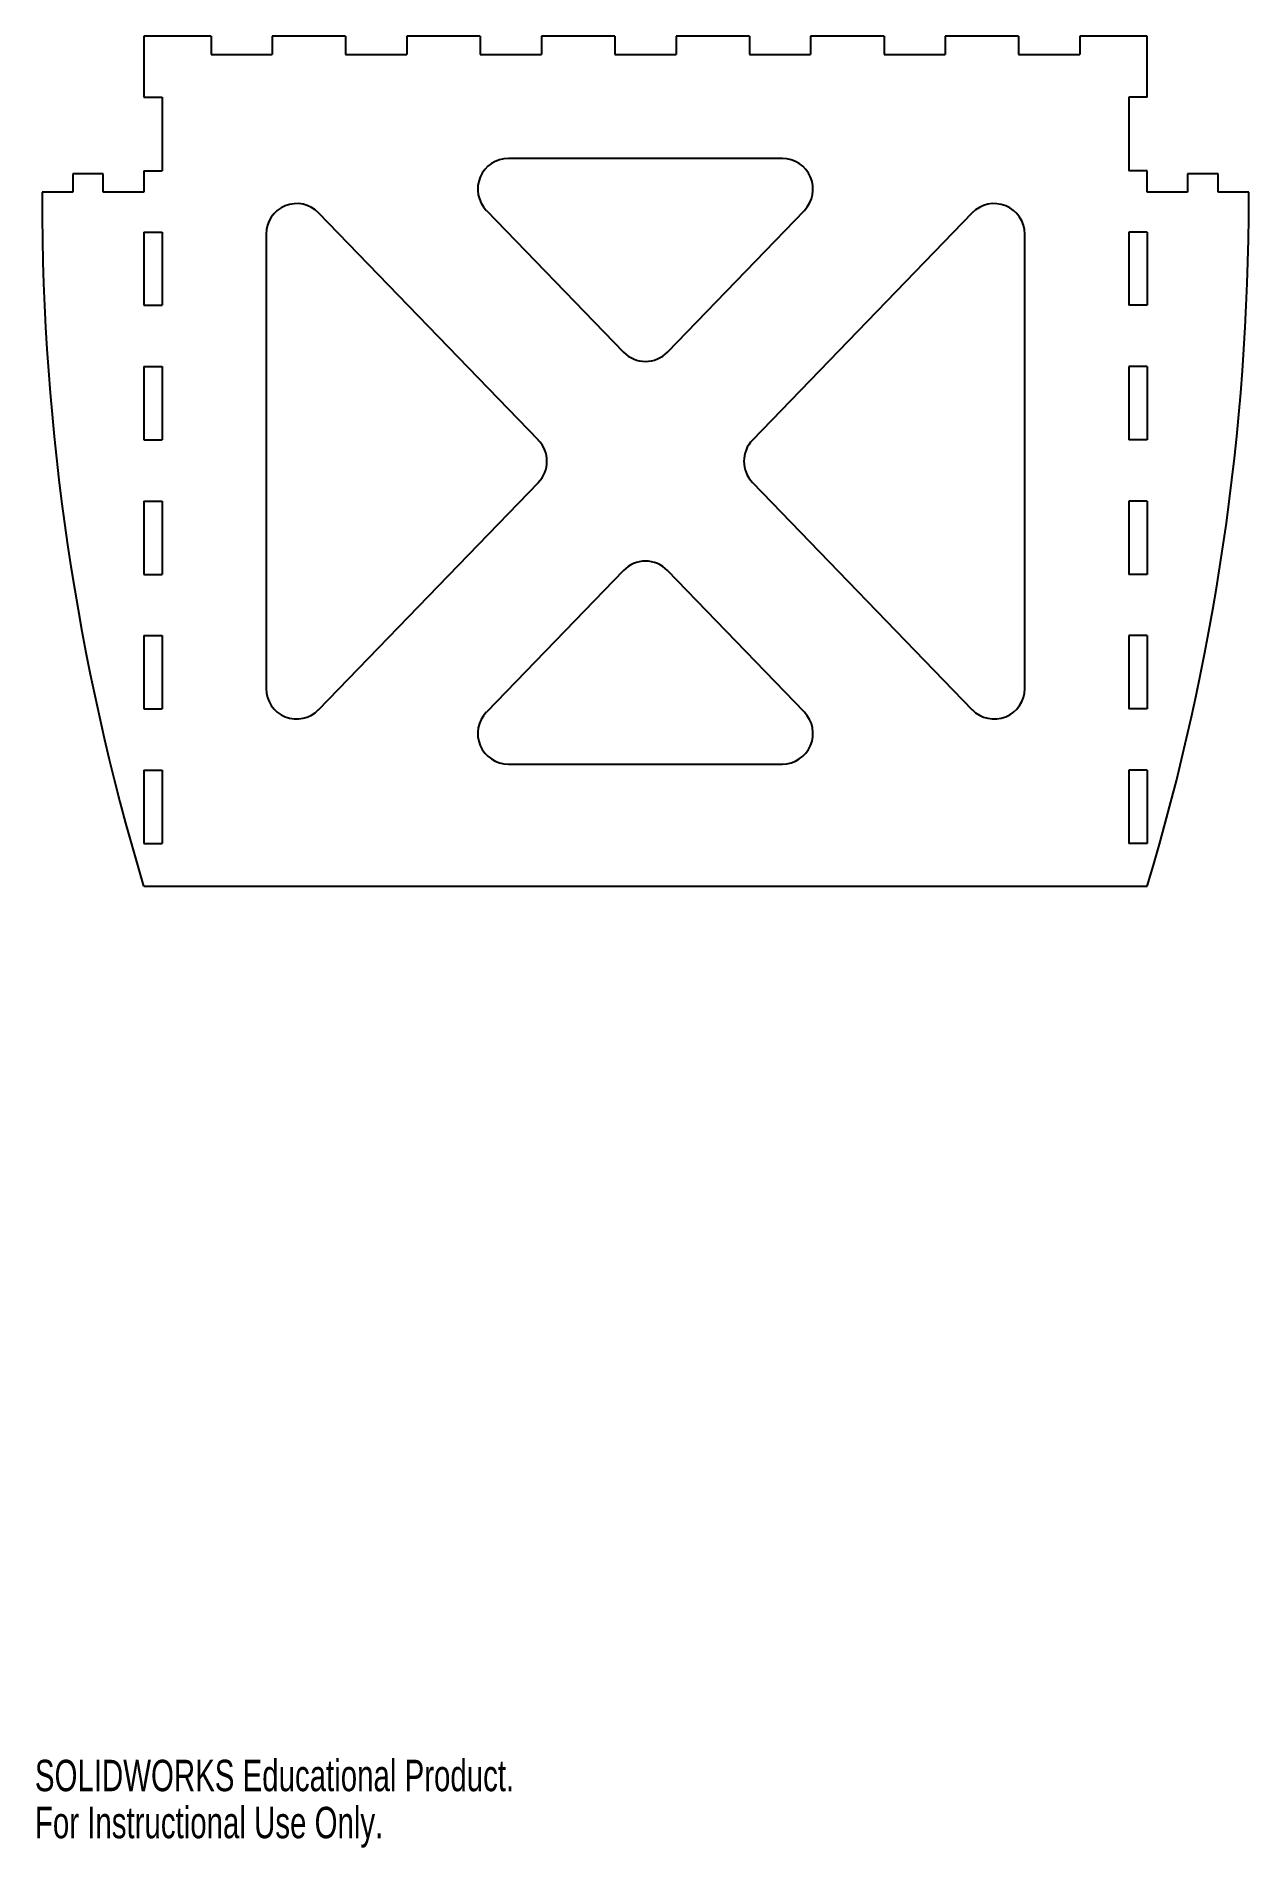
# Model space of a CAD drawing. Header units: inches. Extents: x 0 to 7.8, y 0 to 11.7.
import ezdxf

# ---------------------------------------------------------------- set-up
doc = ezdxf.new("R2010")
doc.units = ezdxf.units.IN
doc.header["$MEASUREMENT"] = 0
doc.styles.add('SLDTEXTSTYLE0', font='TXT', dxfattribs={"width": 0.7})

msp = doc.modelspace()

# ---------------------------------------------------------------- linework, layer by layer
at = {"color": 7, "linetype": 'Continuous', "lineweight": 25}
for p, q in [((1.133, 11.659), (0.7, 11.659)), ((0.7, 11.659), (0.7, 11.266)), ((1.133, 11.659), (1.133, 11.541)), ((1.526, 11.659), (1.526, 11.541)), ((1.999, 11.659), (1.526, 11.659)), ((1.999, 11.659), (1.999, 11.541)), ((2.392, 11.659), (2.392, 11.541)), ((2.865, 11.659), (2.392, 11.659)), ((2.865, 11.659), (2.865, 11.541)), ((3.259, 11.659), (3.259, 11.541)), ((3.731, 11.659), (3.259, 11.659)), ((3.731, 11.659), (3.731, 11.541)), ((4.125, 11.659), (4.125, 11.541)), ((4.597, 11.659), (4.125, 11.659)), ((4.597, 11.659), (4.597, 11.541)), ((4.991, 11.659), (4.991, 11.541)), ((5.463, 11.659), (4.991, 11.659)), ((5.463, 11.659), (5.463, 11.541)), ((5.857, 11.659), (5.857, 11.541)), ((6.329, 11.659), (5.857, 11.659)), ((6.329, 11.659), (6.329, 11.541)), ((6.723, 11.659), (6.723, 11.541)), ((7.156, 11.659), (6.723, 11.659)), ((7.156, 11.266), (7.156, 11.659)), ((1.133, 11.541), (1.526, 11.541)), ((1.999, 11.541), (2.392, 11.541)), ((2.865, 11.541), (3.259, 11.541)), ((3.731, 11.541), (4.125, 11.541)), ((4.597, 11.541), (4.991, 11.541)), ((5.463, 11.541), (5.857, 11.541)), ((6.329, 11.541), (6.723, 11.541)), ((0.7, 11.266), (0.818, 11.266)), ((0.818, 11.266), (0.818, 10.793)), ((7.156, 11.266), (7.038, 11.266)), ((7.038, 11.266), (7.038, 10.793)), ((4.809, 10.872), (3.046, 10.872)), ((0.243, 10.774), (0.243, 10.655)), ((0.44, 10.774), (0.243, 10.774)), ((0.44, 10.655), (0.44, 10.774)), ((0.7, 10.793), (0.7, 10.655)), ((0.7, 10.793), (0.818, 10.793)), ((7.156, 10.793), (7.038, 10.793)), ((7.156, 10.655), (7.156, 10.793)), ((7.416, 10.774), (7.416, 10.655)), ((7.613, 10.774), (7.416, 10.774)), ((7.613, 10.655), (7.613, 10.774)), ((0.046, 10.655), (0.046, 10.631)), ((0.243, 10.655), (0.046, 10.655)), ((0.7, 10.655), (0.44, 10.655)), ((7.416, 10.655), (7.156, 10.655)), ((7.81, 10.655), (7.613, 10.655)), ((7.81, 10.631), (7.81, 10.655)), ((3.239, 9.06), (1.825, 10.522)), ((2.905, 10.538), (3.786, 9.626)), ((4.069, 9.626), (4.951, 10.538)), ((6.03, 10.522), (4.617, 9.06)), ((0.7, 10.399), (0.818, 10.399)), ((0.7, 10.399), (0.7, 9.927)), ((0.818, 10.399), (0.818, 9.927)), ((1.487, 10.385), (1.487, 7.461)), ((6.369, 7.461), (6.369, 10.385)), ((7.038, 10.399), (7.038, 9.927)), ((7.156, 10.399), (7.038, 10.399)), ((7.156, 10.399), (7.156, 9.927)), ((0.7, 9.927), (0.818, 9.927)), ((7.156, 9.927), (7.038, 9.927)), ((0.7, 9.533), (0.818, 9.533)), ((0.7, 9.533), (0.7, 9.061)), ((0.818, 9.533), (0.818, 9.061)), ((7.038, 9.533), (7.038, 9.061)), ((7.156, 9.533), (7.038, 9.533)), ((7.156, 9.533), (7.156, 9.061)), ((0.7, 9.061), (0.818, 9.061)), ((7.156, 9.061), (7.038, 9.061)), ((1.825, 7.324), (3.239, 8.786)), ((4.617, 8.786), (6.03, 7.324)), ((0.7, 8.667), (0.818, 8.667)), ((0.7, 8.667), (0.7, 8.195)), ((0.818, 8.667), (0.818, 8.195)), ((7.038, 8.667), (7.038, 8.195)), ((7.156, 8.667), (7.038, 8.667)), ((7.156, 8.667), (7.156, 8.195)), ((0.7, 8.195), (0.818, 8.195)), ((3.786, 8.22), (2.905, 7.308)), ((4.951, 7.308), (4.069, 8.22)), ((7.156, 8.195), (7.038, 8.195)), ((0.7, 7.801), (0.818, 7.801)), ((0.7, 7.801), (0.7, 7.329)), ((0.818, 7.801), (0.818, 7.329)), ((7.038, 7.801), (7.038, 7.329)), ((7.156, 7.801), (7.038, 7.801)), ((7.156, 7.801), (7.156, 7.329)), ((0.7, 7.329), (0.818, 7.329)), ((7.156, 7.329), (7.038, 7.329)), ((0.7, 6.935), (0.818, 6.935)), ((0.7, 6.935), (0.7, 6.462)), ((0.818, 6.935), (0.818, 6.462)), ((3.046, 6.974), (4.809, 6.974)), ((7.038, 6.935), (7.038, 6.462)), ((7.156, 6.935), (7.038, 6.935)), ((7.156, 6.935), (7.156, 6.462)), ((0.7, 6.462), (0.818, 6.462)), ((7.156, 6.462), (7.038, 6.462)), ((0.7, 6.187), (7.156, 6.187))]:
    msp.add_line(p, q, dxfattribs=at)
for centre, radius, start, end in [((3.046, 10.675), 0.197, 90, 224.0325), ((4.809, 10.675), 0.197, 315.9675, 90), ((15.482, 10.631), 15.436, 180, 196.7322), ((-7.626, 10.631), 15.436, 343.2678, 0), ((1.684, 10.385), 0.197, 44.0325, 180), ((6.172, 10.385), 0.197, 0, 135.9675), ((3.928, 9.763), 0.197, 224.0325, 315.9675), ((3.097, 8.923), 0.197, 315.9675, 44.0325), ((4.759, 8.923), 0.197, 135.9675, 224.0325), ((3.928, 8.083), 0.197, 44.0325, 135.9675), ((1.684, 7.461), 0.197, 180, 315.9675), ((6.172, 7.461), 0.197, 224.0325, 0), ((3.046, 7.171), 0.197, 135.9675, 270), ((4.809, 7.171), 0.197, 270, 44.0325)]:
    msp.add_arc(centre, radius, start, end, dxfattribs=at)

# ---------------------------------------------------------------- texts
at = {"color": 7, "linetype": 'Continuous', "char_height": 0.20229, "attachment_point": 1, "style": 'SLDTEXTSTYLE0'}
for s, insert in [('SOLIDWORKS Educational Product.', (0, 0.564)), ('For Instructional Use Only.', (0, 0.261))]:
    msp.add_mtext(s, dxfattribs=dict(at, insert=insert))

doc.saveas('drawing.dxf')
